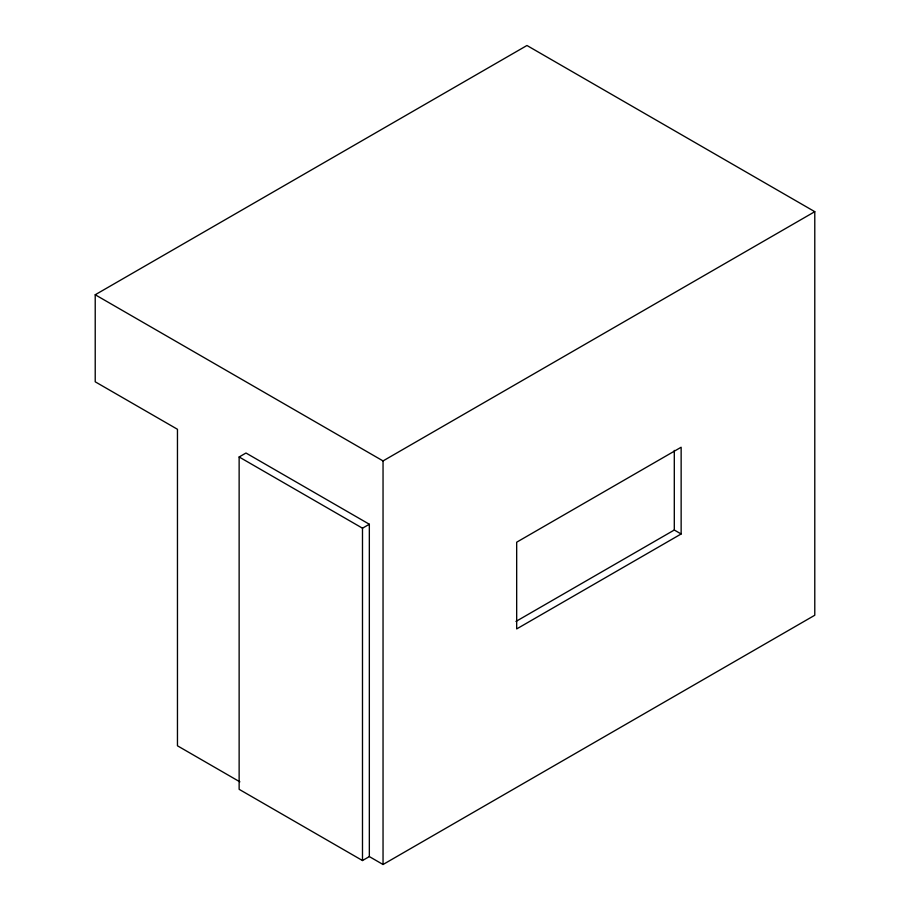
<?xml version="1.0" encoding="UTF-8"?>
<svg xmlns="http://www.w3.org/2000/svg" width="910" height="910" viewBox="0 0 910 910"><rect width="100%" height="100%" fill="white"/><g stroke="black" fill="none" stroke-linecap="round" stroke-linejoin="round"><path stroke-width="1.36" d="M239.865 781.838L177.461 745.802L177.461 429.281L95.22 381.802L95.22 294.76L526.958 45.5L814.78 211.677L814.78 615.24L383.042 864.5L369.335 856.583L362.487 860.541L239.137 789.323L239.137 456.979L245.984 453.021L369.335 524.24L369.335 856.583M95.22 294.76L383.042 460.926L814.78 211.677M239.137 456.979L362.487 528.198L369.335 524.24M515.959 621.428L674.299 530.018L681.146 533.977L681.146 447.242L516.675 542.201L516.675 628.924L681.146 533.977M674.299 450.393L674.299 530.018M383.042 460.926L383.042 864.5M362.487 528.198L362.487 860.541"/></g></svg>
